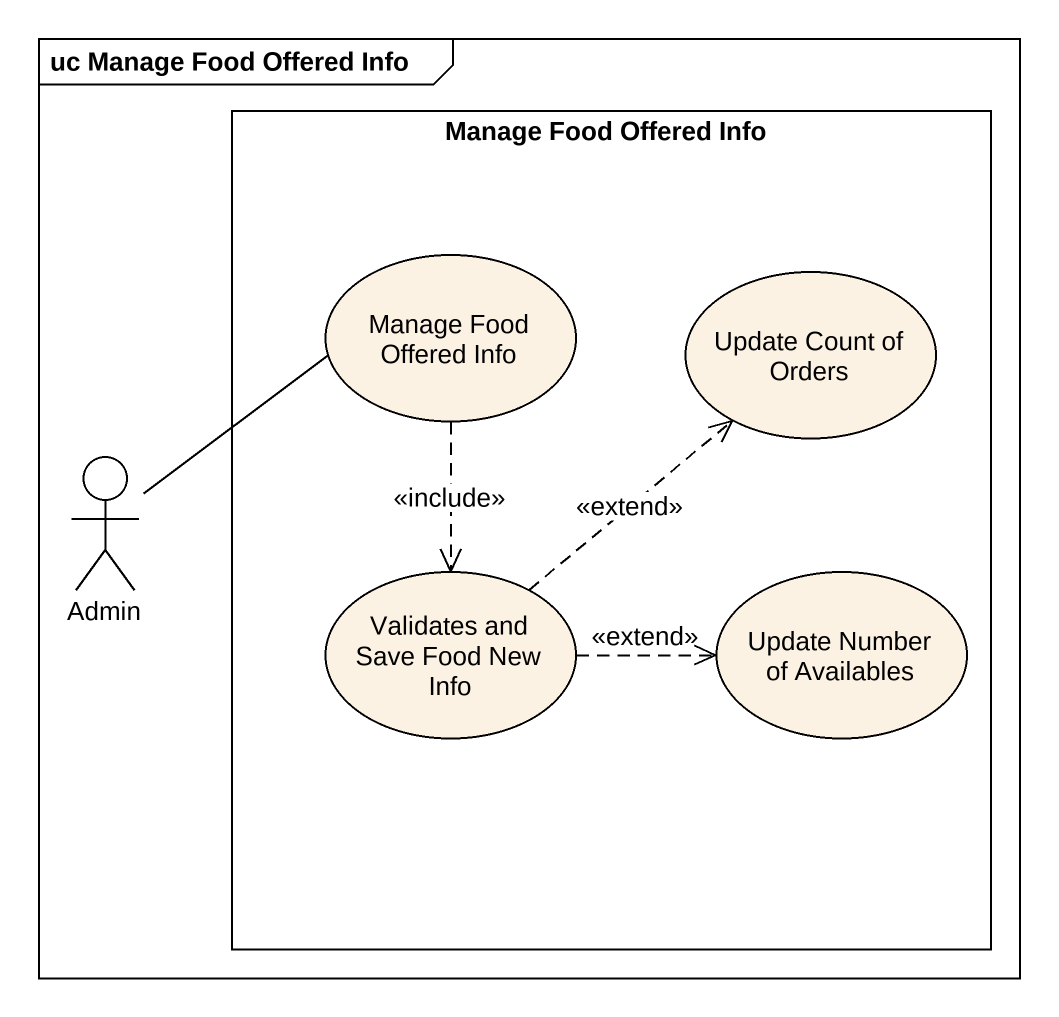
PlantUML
@startuml
mainframe uc Manage Food Offered Info
rectangle "Manage Food Offered Info" as Manage_Food_Offered_Info {
  usecase "Manage Food Offered Info" as Manage_Food_Offered_Info_2
  usecase "Update Count of Orders" as Update_Count_of_Orders
  usecase "Validates and Save Food New Info" as Validates_and_Save_Food_New
  usecase "Update Number of Availables" as Update_Number_of_Availables
}
actor Admin
Manage_Food_Offered_Info_2 ..> Validates_and_Save_Food_New : <<include>>
Admin -up- Manage_Food_Offered_Info_2
Validates_and_Save_Food_New .up.> Update_Count_of_Orders : <<extend>>
Validates_and_Save_Food_New .right.> Update_Number_of_Availables : <<extend>>
@enduml
